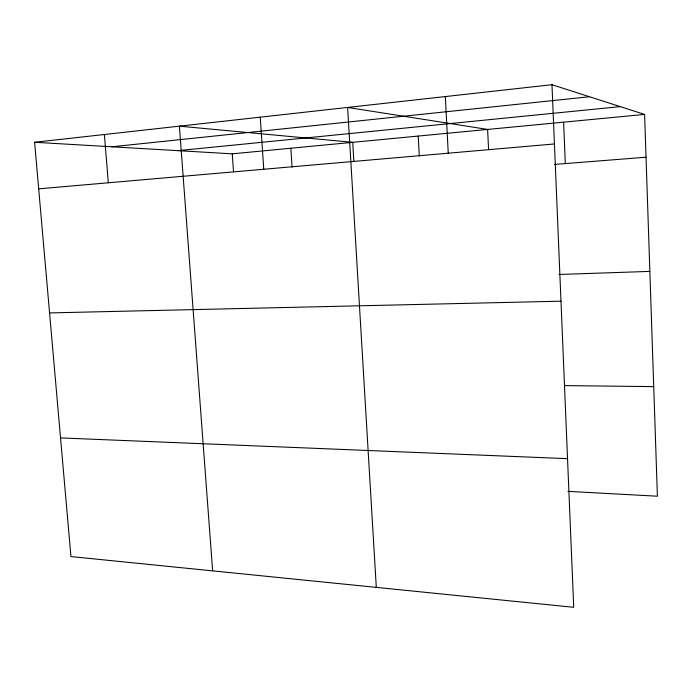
<?xml version="1.0" encoding="UTF-8"?>
<svg xmlns="http://www.w3.org/2000/svg" width="692" height="692" viewBox="0 0 692 692"><rect width="100%" height="100%" fill="white"/><g stroke="black" fill="none" stroke-linecap="round" stroke-linejoin="round"><path stroke-width="1.04" d="M551.974 84.701L573.72 607.299L70.947 556.567L34.6 142.275L551.974 84.701L644.598 114.431L657.4 496.207L567.942 491.363M111.836 146.79L589.497 96.742M178.017 150.657L620.274 106.62M34.6 142.275L232.27 153.832L644.598 114.431M38.683 188.847L554.439 143.953M554.629 164.419L646.034 157.222M559.058 274.464L649.866 271.394M49.573 312.914L560.978 301.184M564.62 385.608L653.724 386.62M60.533 437.915L567.535 458.666M104.388 134.516L108.315 182.783M212.643 570.865L179.392 126.169L352.73 142.318L353.854 161.227M232.27 153.832L233.524 171.711M260.235 117.164L263.756 169.255M290.848 148.235L292.076 167.135M376.301 587.378L347.609 107.442L487.618 129.43L488.578 149.481M418.219 136.065L419.291 156.046M445.345 96.569L448.243 153.2M563.617 122.164L565.303 163.58"/></g></svg>
